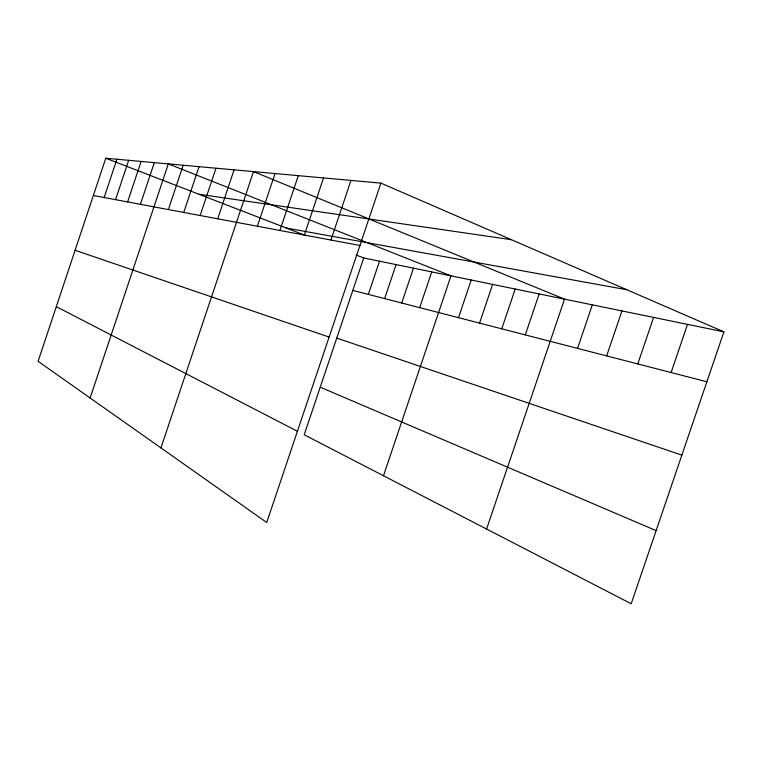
<?xml version="1.0" encoding="UTF-8"?>
<svg xmlns="http://www.w3.org/2000/svg" width="762" height="762" viewBox="0 0 762 762"><rect width="100%" height="100%" fill="white"/><g stroke="black" fill="none" stroke-linecap="round" stroke-linejoin="round"><path stroke-width="1.14" d="M380.914 183.128L105.766 158.239L38.1 361.302L266.729 522.484L380.914 183.128L723.9 331.841L631.184 603.761L304.209 434.778L363.731 257.956L723.9 331.841M104.156 197.52L116.91 159.248M115.557 199.663L128.673 160.315M127.616 201.92L141.122 161.439M140.399 204.311L154.315 162.63M90.135 397.983L168.307 163.897L450.971 275.854L383.486 475.745M168.383 209.56L183.194 165.249M183.747 212.446L199.044 166.678M200.149 215.513L215.97 168.212M217.694 218.808L234.077 169.85M160.944 447.904L253.498 171.602L564.518 299.142L486.585 529.028M257.365 226.238L275.034 173.555M279.911 230.467L298.304 175.66M304.343 235.048L323.526 177.937M330.927 240.03L350.958 180.423M368.341 294.399L379.524 261.195M384.62 298.599L396.088 264.595M401.717 303.009L413.471 268.157M419.681 307.648L431.74 271.91M458.514 317.668L471.24 280.006M479.546 323.098L492.623 284.397M501.758 328.832L515.226 289.036M525.285 334.899L539.153 293.942M577.539 348.386L592.312 304.848M606.657 355.902L621.944 310.925M637.775 363.931L653.596 317.421M671.103 372.532L687.505 324.374M198.911 194.243L511.407 239.706M286.255 228.009L626.774 289.731M93.355 195.501L359.931 245.469M352.816 290.389L706.879 381.762M336.756 338.09L681.857 455.143M75.095 250.279L329.108 337.08M105.766 158.239L306.181 235.715M356.092 255.003L363.731 257.956M320.231 387.182L656.12 530.628M56.312 306.657L297.418 431.263"/></g></svg>
